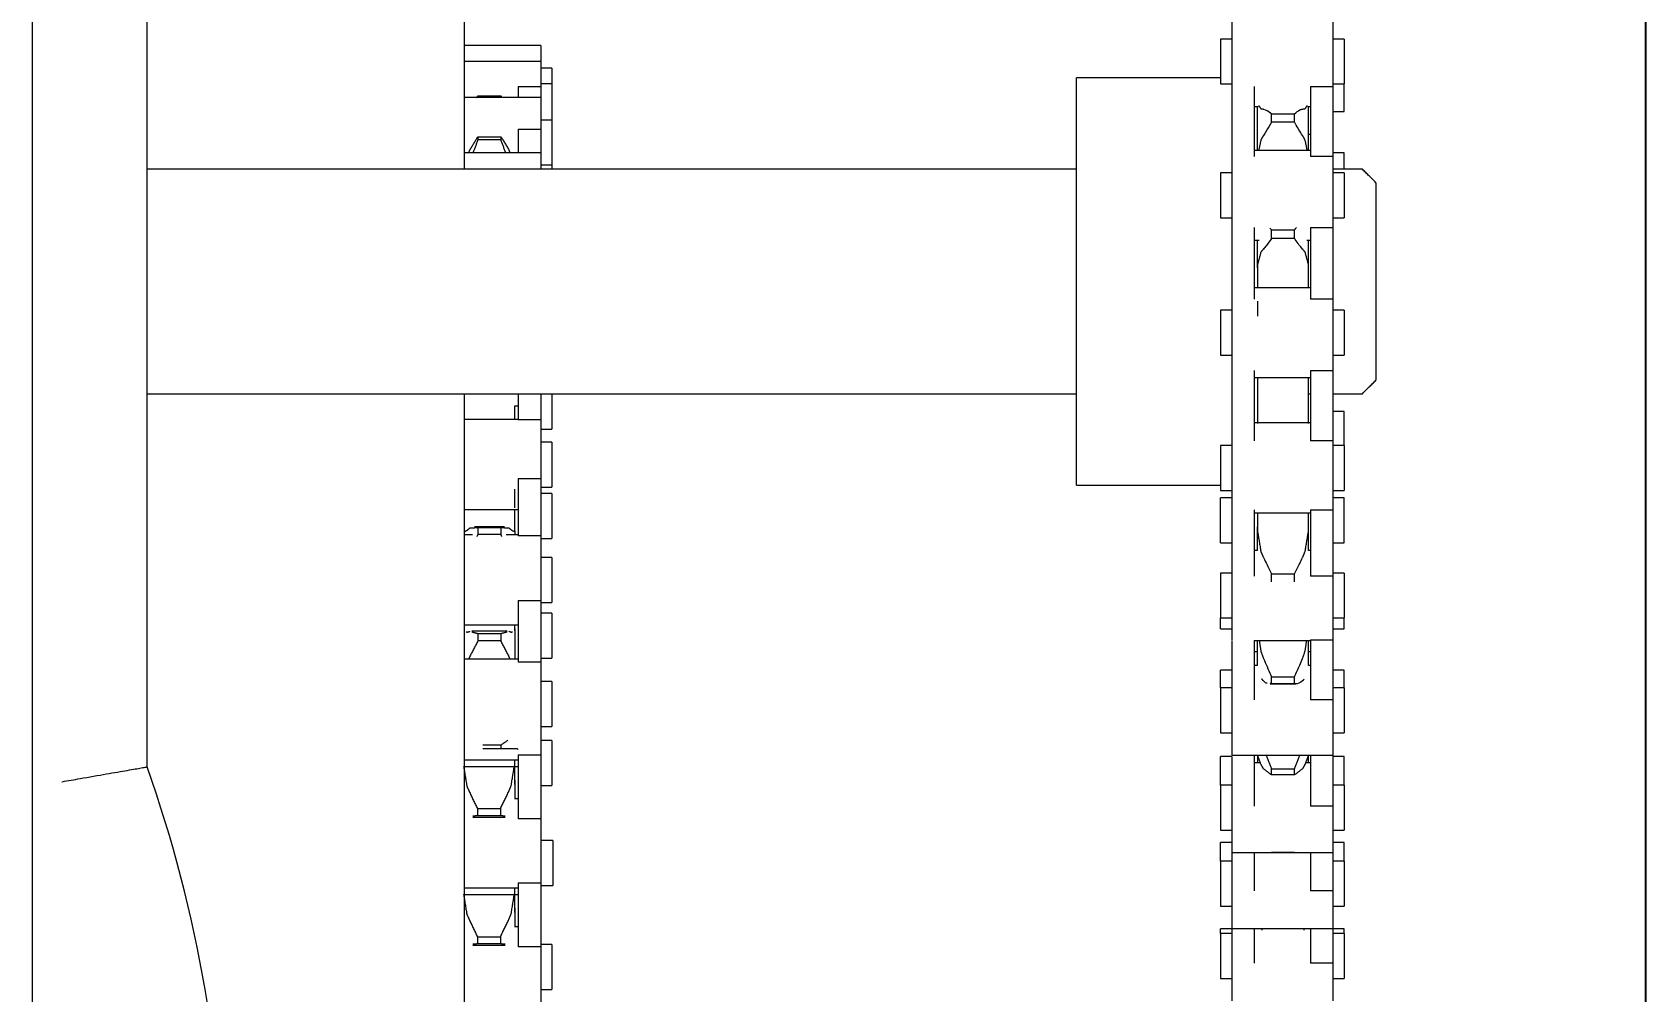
# Model space of a CAD drawing. Header units: inches. Extents: x 1.5 to 20.4, y 6.8 to 20.8.
# Drawn here: x 7.254 to 9.048, y 16.641 to 17.708 of the extents above; entities that cross this region are included whole.
import ezdxf

# ---------------------------------------------------------------- set-up
doc = ezdxf.new("R2010")
doc.units = ezdxf.units.IN
doc.header["$MEASUREMENT"] = 0
doc.header["$PDSIZE"] = -1
doc.layers.add('DIM', color=1, linetype='Continuous')
doc.styles.add('SLDTEXTSTYLE0', font='ARIAL.TTF', dxfattribs={"width": 0.7})
doc.dimstyles.new('SLDDIMSTYLE0', dxfattribs={"dimtxt": 0.15, "dimasz": 0.15, "dimexe": 0, "dimexo": 0.0625, "dimgap": 0.0375, "dimtad": 0, "dimtih": 1, "dimtoh": 1, "dimdec": 1, "dimlfac": 4, "dimrnd": 1e-09, "dimzin": 12, "dimdsep": 46, "dimtxsty": 'SLDTEXTSTYLE0', "dimsah": 1, "dimcen": 0.09, "dimadec": 0, "dimazin": 0, "dimtfac": 1, "dimtdec": 1, "dimtofl": 0, "dimtmove": 0, "dimatfit": 3, "dimfxl": 0, "dimtolj": 1, "dimtzin": 12, "dimarcsym": 0})

# ---------------------------------------------------------------- blocks, each defined once
blk = doc.blocks.new('*D12')
at = {"color": 0, "linetype": 'ByBlock', "lineweight": -2}
for p, q in [((7.5478, 18.7511), (7.5478, 19.9545)), ((7.6978, 19.9545), (7.8494, 19.9545)), ((8.8978, 19.9545), (8.7461, 19.9545)), ((9.0478, 15.6104), (9.0478, 19.9545))]:
    blk.add_line(p, q, dxfattribs=at)
at = {"color": 0, "linetype": 'ByBlock'}
for points in [[(7.5478, 19.9545), (7.6978, 19.9795), (7.6978, 19.9295)], [(9.0478, 19.9545), (8.8978, 19.9795), (8.8978, 19.9295)]]:
    blk.add_solid(points, dxfattribs=at)
at = {"layer": 'DEFPOINTS', "color": 0, "linetype": 'ByBlock'}
for p in [(7.5478, 18.6886), (9.0478, 15.5479)]:
    blk.add_point(p, dxfattribs=at)
at = {"color": 0, "linetype": 'ByBlock', "insert": (8.2978, 19.9545), "char_height": 0.15, "attachment_point": 5, "style": 'SLDTEXTSTYLE0'}
blk.add_mtext('6\\PSIDE ROOM', dxfattribs=at)

msp = doc.modelspace()

# ---------------------------------------------------------------- linework, layer by layer
at = {"color": 7, "linetype": 'Continuous', "lineweight": 15}
for p, q in [((7.734, 18.62606), (7.734, 17.555847)), ((7.381542, 16.89089), (7.381542, 18.421672)), ((7.253815, 18.390422), (7.253815, 16.474734)), ((8.587375, 17.723074), (8.587375, 17.685429)), ((8.699875, 17.723074), (8.699875, 17.647717)), ((7.819124, 17.693314), (7.819124, 17.67541)), ((8.574875, 17.700619), (8.574875, 17.680524)), ((8.712375, 17.700619), (8.712375, 17.680524)), ((7.819124, 17.675668), (7.819124, 17.647768)), ((8.574875, 17.680524), (8.574875, 17.650619)), ((8.587375, 17.685429), (8.587375, 17.647717)), ((8.712375, 17.680524), (8.712375, 17.650619)), ((7.831624, 17.668314), (7.831624, 17.66621)), ((7.831624, 17.66621), (7.831624, 17.650668)), ((8.414937, 17.274884), (8.414937, 17.657472)), ((7.749249, 17.637449), (7.749249, 17.635557)), ((7.749249, 17.637449), (7.774874, 17.637449)), ((7.774874, 17.637449), (7.774874, 17.635557)), ((7.794124, 17.647768), (7.794124, 17.635557)), ((7.794124, 17.647768), (7.819124, 17.647768)), ((7.819124, 17.647768), (7.819124, 17.635557)), ((7.819124, 17.635557), (7.819124, 17.600469)), ((7.831624, 17.650668), (7.831624, 17.646739)), ((7.831624, 17.646739), (7.831624, 17.610557)), ((8.587375, 17.647717), (8.587375, 17.570085)), ((8.612375, 17.647717), (8.612375, 17.570085)), ((8.674875, 17.647717), (8.699875, 17.647717)), ((8.674875, 17.647717), (8.674875, 17.570085)), ((8.699875, 17.647717), (8.699875, 17.570085)), ((8.712375, 17.624936), (8.712375, 17.650619)), ((8.616125, 17.576761), (8.616125, 17.625619)), ((8.631625, 17.608257), (8.631625, 17.617452)), ((8.631625, 17.617452), (8.65725, 17.617452)), ((8.65725, 17.608257), (8.65725, 17.617452)), ((8.67275, 17.576761), (8.67275, 17.625619)), ((8.712375, 17.61985), (8.712375, 17.624936)), ((7.794124, 17.600469), (7.794124, 17.573943)), ((7.794124, 17.600469), (7.819124, 17.600469)), ((7.819124, 17.600469), (7.819124, 17.573943)), ((7.831624, 17.610557), (7.831624, 17.604298)), ((7.831624, 17.604298), (7.831624, 17.560557)), ((8.65725, 17.608257), (8.631625, 17.608257)), ((7.749249, 17.591995), (7.749249, 17.588356)), ((7.749249, 17.591995), (7.774874, 17.591995)), ((7.774874, 17.588356), (7.749249, 17.588356)), ((7.774874, 17.591995), (7.774874, 17.588356)), ((7.819124, 17.573943), (7.819124, 17.555847)), ((8.587375, 17.570085), (8.587375, 17.526522)), ((8.699875, 17.570085), (8.674875, 17.570085)), ((8.699875, 17.570085), (8.699875, 17.491093)), ((8.712375, 17.555847), (8.712375, 17.573942)), ((7.831624, 17.560557), (7.831624, 17.555847)), ((8.574875, 17.551761), (8.574875, 17.526641)), ((8.712375, 17.551761), (8.712375, 17.526641)), ((8.74775, 17.540847), (8.74775, 17.527154)), ((8.74775, 17.527154), (8.74775, 17.516303)), ((8.574875, 17.526641), (8.574875, 17.501761)), ((8.587375, 17.526522), (8.587375, 17.491093)), ((8.712375, 17.526641), (8.712375, 17.501761)), ((8.74775, 17.516303), (8.74775, 17.482625)), ((8.587375, 17.491093), (8.587375, 17.411424)), ((8.612375, 17.491093), (8.612375, 17.411424)), ((8.674875, 17.491093), (8.674875, 17.411424)), ((8.674875, 17.491093), (8.699875, 17.491093)), ((8.699875, 17.491093), (8.699875, 17.411424)), ((8.616125, 17.445944), (8.616125, 17.476761)), ((8.631625, 17.478828), (8.631625, 17.488254)), ((8.631625, 17.488254), (8.65725, 17.488254)), ((8.65725, 17.478828), (8.631625, 17.478828)), ((8.65725, 17.478828), (8.65725, 17.488254)), ((8.67275, 17.445944), (8.67275, 17.476761)), ((8.74775, 17.482625), (8.74775, 17.321097)), ((8.616125, 17.445944), (8.616125, 17.423997)), ((8.67275, 17.423997), (8.67275, 17.445944)), ((8.587375, 17.411424), (8.587375, 17.363719)), ((8.616125, 17.409131), (8.616125, 17.392347)), ((8.699875, 17.411424), (8.674875, 17.411424)), ((8.699875, 17.411424), (8.699875, 17.332017)), ((8.574875, 17.398997), (8.574875, 17.368858)), ((8.712375, 17.398997), (8.712375, 17.368858)), ((8.574875, 17.368858), (8.574875, 17.348997)), ((8.712375, 17.368858), (8.712375, 17.348997)), ((8.587375, 17.363719), (8.587375, 17.332017)), ((8.587375, 17.332017), (8.587375, 17.25356)), ((8.612375, 17.332017), (8.612375, 17.25356)), ((8.674875, 17.332017), (8.699875, 17.332017)), ((8.674875, 17.332017), (8.674875, 17.25356)), ((8.699875, 17.332017), (8.699875, 17.25356)), ((8.616125, 17.323997), (8.616125, 17.27301)), ((8.67275, 17.27301), (8.67275, 17.323997)), ((7.734, 17.306097), (7.734, 15.873271)), ((7.794124, 17.306097), (7.794124, 17.277126)), ((7.819124, 17.306097), (7.819124, 17.277126)), ((7.831624, 17.306097), (7.831624, 17.26662)), ((7.790375, 17.277204), (7.790375, 17.292593)), ((7.819124, 17.277126), (7.794124, 17.277126)), ((7.819124, 17.277126), (7.819124, 17.211614)), ((8.712375, 17.248556), (8.712375, 17.286219)), ((8.414937, 17.204472), (8.414937, 17.274884)), ((7.831624, 17.252204), (7.831624, 17.232846)), ((8.574875, 17.248556), (8.574875, 17.213608)), ((8.587375, 17.25356), (8.587375, 17.203659)), ((8.699875, 17.25356), (8.674875, 17.25356)), ((8.699875, 17.25356), (8.699875, 17.176976)), ((8.712375, 17.248556), (8.712375, 17.213608)), ((7.831624, 17.232846), (7.831624, 17.202204)), ((7.794124, 17.211614), (7.794124, 17.147794)), ((7.794124, 17.211614), (7.819124, 17.211614)), ((7.819124, 17.211614), (7.819124, 17.147794)), ((8.574875, 17.213608), (8.574875, 17.198556)), ((8.712375, 17.213608), (8.712375, 17.198556)), ((7.790375, 17.17903), (7.790375, 17.199917)), ((7.831624, 17.194964), (7.831624, 17.144964)), ((8.574875, 17.145397), (8.574875, 17.190311)), ((8.587375, 17.203659), (8.587375, 17.176976)), ((8.712375, 17.145397), (8.712375, 17.190311)), ((7.790375, 17.15323), (7.790375, 17.177204)), ((8.587375, 17.176976), (8.587375, 17.102929)), ((8.612375, 17.176976), (8.612375, 17.102929)), ((8.616125, 17.173556), (8.616125, 17.157981)), ((8.67275, 17.157981), (8.67275, 17.173556)), ((8.674875, 17.176976), (8.699875, 17.176976)), ((8.674875, 17.176976), (8.674875, 17.102929)), ((8.699875, 17.176976), (8.699875, 17.102929)), ((7.749249, 17.157262), (7.749249, 17.149522)), ((7.749249, 17.157262), (7.774874, 17.157262)), ((7.774874, 17.157262), (7.774874, 17.149522)), ((7.790375, 17.15323), (7.790375, 17.148904)), ((8.616125, 17.131571), (8.616125, 17.157981)), ((8.67275, 17.131571), (8.67275, 17.157981)), ((7.774874, 17.149522), (7.749249, 17.149522)), ((7.819124, 17.147794), (7.794124, 17.147794)), ((7.819124, 17.147794), (7.819124, 17.076167)), ((8.574875, 17.140311), (8.574875, 17.145397)), ((8.712375, 17.140311), (8.712375, 17.145397)), ((7.831624, 17.123904), (7.831624, 17.100718)), ((7.831624, 17.100718), (7.831624, 17.073904)), ((8.574875, 17.106571), (8.574875, 17.067218)), ((8.587375, 17.102929), (8.587375, 17.052865)), ((8.631625, 17.096911), (8.631625, 17.1055)), ((8.631625, 17.1055), (8.65725, 17.1055)), ((8.65725, 17.096911), (8.65725, 17.1055)), ((8.699875, 17.102929), (8.674875, 17.102929)), ((8.699875, 17.102929), (8.699875, 17.03229)), ((8.712375, 17.106571), (8.712375, 17.067218)), ((7.794124, 17.076167), (7.819124, 17.076167)), ((7.794124, 17.076167), (7.794124, 17.007454)), ((7.819124, 17.076167), (7.819124, 17.007454)), ((7.831624, 17.061768), (7.831624, 17.011768)), ((8.574875, 17.067218), (8.574875, 17.056571)), ((8.712375, 17.067218), (8.712375, 17.056571)), ((7.790375, 17.04432), (7.790375, 17.048904)), ((7.790375, 17.04432), (7.790375, 17.010766)), ((8.574875, 17.049489), (8.574875, 17.056571)), ((8.574875, 17.044403), (8.574875, 17.049489)), ((8.587375, 17.052865), (8.587375, 17.03229)), ((8.712375, 17.049489), (8.712375, 17.056571)), ((8.712375, 17.044403), (8.712375, 17.049489)), ((7.749249, 17.039273), (7.749249, 17.031063)), ((7.749249, 17.039273), (7.774874, 17.039273)), ((7.774874, 17.031063), (7.749249, 17.031063)), ((7.774874, 17.039273), (7.774874, 17.031063)), ((8.587375, 17.031571), (8.587375, 16.965671)), ((8.612375, 17.031571), (8.612375, 16.965671)), ((8.616125, 17.00383), (8.616125, 17.031571)), ((8.67275, 17.00383), (8.67275, 17.031571)), ((8.674875, 17.03229), (8.699875, 17.03229)), ((8.674875, 17.03229), (8.674875, 16.965671)), ((8.699875, 17.03229), (8.699875, 16.965671)), ((7.819124, 17.007454), (7.794124, 17.007454)), ((7.819124, 17.007454), (7.819124, 16.931427)), ((8.574875, 16.97883), (8.574875, 16.998495)), ((8.631625, 16.983315), (8.631625, 16.99114)), ((8.631625, 16.99114), (8.65725, 16.99114)), ((8.65725, 16.983315), (8.65725, 16.99114)), ((8.712375, 16.97883), (8.712375, 16.998495)), ((7.831624, 16.985766), (7.831624, 16.958709)), ((8.574875, 16.97883), (8.574875, 16.935658)), ((8.65725, 16.983315), (8.631625, 16.983315)), ((8.712375, 16.97883), (8.712375, 16.935658)), ((7.831624, 16.958709), (7.831624, 16.935766)), ((8.587375, 16.965671), (8.587375, 16.917485)), ((8.699875, 16.965671), (8.674875, 16.965671)), ((8.699875, 16.965671), (8.699875, 16.90383)), ((8.574875, 16.935658), (8.574875, 16.92883)), ((8.712375, 16.935658), (8.712375, 16.92883)), ((7.819124, 16.931427), (7.819124, 16.912792)), ((7.831624, 16.920224), (7.831624, 16.912792)), ((7.831624, 16.920224), (7.831624, 16.893168)), ((8.587375, 16.917485), (8.587375, 16.90383)), ((7.75475, 16.915283), (7.774874, 16.915283)), ((7.774874, 16.915283), (7.774874, 16.91106)), ((7.794124, 16.904397), (7.819124, 16.904397)), ((7.794124, 16.904397), (7.794124, 16.833155)), ((7.819124, 16.912792), (7.819124, 16.628092)), ((7.819124, 16.904397), (7.819124, 16.833155)), ((8.574875, 16.870541), (8.574875, 16.902588)), ((8.587375, 16.902588), (8.587375, 16.847382)), ((8.612375, 16.90383), (8.612375, 16.847382)), ((8.616125, 16.90383), (8.616125, 16.895541)), ((8.67275, 16.895541), (8.67275, 16.903867)), ((8.674875, 16.903857), (8.674875, 16.847382)), ((8.699875, 16.903857), (8.699875, 16.847382)), ((8.712375, 16.870541), (8.712375, 16.902588)), ((7.790375, 16.876291), (7.790375, 16.898775)), ((7.831624, 16.893168), (7.831624, 16.870224)), ((8.631625, 16.88193), (8.631625, 16.888776)), ((8.631625, 16.888776), (8.65725, 16.888776)), ((8.65725, 16.88193), (8.631625, 16.88193)), ((8.65725, 16.88193), (8.65725, 16.888776)), ((7.790375, 16.876291), (7.790375, 16.855552)), ((8.574875, 16.870541), (8.574875, 16.82429)), ((8.712375, 16.870541), (8.712375, 16.82429)), ((8.587375, 16.847382), (8.587375, 16.803039)), ((8.699875, 16.847382), (8.674875, 16.847382)), ((8.699875, 16.847382), (8.699875, 16.795541)), ((7.748796, 16.844515), (7.748796, 16.842541)), ((7.748796, 16.844515), (7.774421, 16.844515)), ((7.748796, 16.844515), (7.748796, 16.836542)), ((7.748796, 16.844515), (7.774421, 16.844515)), ((7.774421, 16.836542), (7.748796, 16.836542)), ((7.774421, 16.844515), (7.774421, 16.842541)), ((7.774421, 16.844515), (7.774421, 16.836542)), ((7.819124, 16.833155), (7.794124, 16.833155)), ((8.574875, 16.82429), (8.574875, 16.820541)), ((8.712375, 16.82429), (8.712375, 16.820541)), ((7.832553, 16.809078), (7.832553, 16.77452)), ((8.574875, 16.786117), (8.574875, 16.80668)), ((8.587375, 16.803039), (8.587375, 16.795541)), ((8.587375, 16.795541), (8.587375, 16.752884)), ((8.612375, 16.795541), (8.612375, 16.752884)), ((8.65725, 16.795521), (8.631625, 16.795521)), ((8.674875, 16.795541), (8.674875, 16.752884)), ((8.699875, 16.795541), (8.699875, 16.752884)), ((8.712375, 16.786117), (8.712375, 16.80668)), ((7.832553, 16.77452), (7.832553, 16.759078)), ((8.574875, 16.786117), (8.574875, 16.737655)), ((8.712375, 16.786117), (8.712375, 16.737655)), ((7.790375, 16.733748), (7.790375, 16.756232)), ((7.794124, 16.761854), (7.819124, 16.761854)), ((7.794124, 16.761854), (7.794124, 16.690611)), ((7.819124, 16.761854), (7.819124, 16.690611)), ((8.574875, 16.737655), (8.574875, 16.736117)), ((8.587375, 16.752884), (8.587375, 16.714192)), ((8.699875, 16.752884), (8.674875, 16.752884)), ((8.699875, 16.752884), (8.699875, 16.711117)), ((8.712375, 16.737655), (8.712375, 16.736117)), ((7.790375, 16.733748), (7.790375, 16.713008)), ((7.748796, 16.701972), (7.748796, 16.699998)), ((7.748796, 16.701972), (7.774421, 16.701972)), ((7.748796, 16.701972), (7.748796, 16.693999)), ((7.748796, 16.701972), (7.774421, 16.701972)), ((7.774421, 16.701972), (7.774421, 16.699998)), ((7.774421, 16.701972), (7.774421, 16.693999)), ((7.819124, 16.714327), (7.819124, 16.707387)), ((8.574875, 16.705538), (8.574875, 16.710772)), ((8.574875, 16.705538), (8.574875, 16.655538)), ((8.587375, 16.714192), (8.587375, 16.711117)), ((8.587375, 16.711117), (8.587375, 16.67269)), ((8.612375, 16.711117), (8.612375, 16.67269)), ((8.674875, 16.711117), (8.674875, 16.67269)), ((8.699875, 16.711117), (8.699875, 16.67269)), ((8.712375, 16.705538), (8.712375, 16.710772)), ((8.712375, 16.705538), (8.712375, 16.655538)), ((7.774421, 16.693999), (7.748796, 16.693999)), ((7.819124, 16.690611), (7.794124, 16.690611)), ((7.831624, 16.693382), (7.831624, 16.658823)), ((8.587375, 16.67269), (8.587375, 16.630538)), ((8.699875, 16.67269), (8.674875, 16.67269)), ((8.699875, 16.67269), (8.699875, 16.630538)), ((7.831624, 16.658823), (7.831624, 16.643382))]:
    msp.add_line(p, q, dxfattribs=at)
msp.add_arc((5.964601, 16.390422), 1.502727, 340.546629, 19.453371, dxfattribs=at)
for points in [[(7.819124, 17.693314), (7.734, 17.693314)], [(8.587375, 17.700619), (8.574875, 17.700619)], [(8.712375, 17.700619), (8.699875, 17.700619)], [(7.819124, 17.675668), (7.734, 17.675668)], [(7.831624, 17.668314), (7.819124, 17.668314)], [(8.574875, 17.657472), (8.414937, 17.657472)], [(7.819124, 17.635557), (7.734, 17.635557)], [(7.748262, 17.635557), (7.749249, 17.637449)], [(7.774874, 17.637449), (7.775862, 17.635557)], [(7.831624, 17.650668), (7.819124, 17.650668)], [(8.574875, 17.650619), (8.587375, 17.650619)], [(8.699875, 17.650619), (8.712375, 17.650619)], [(8.612375, 17.625619), (8.616752, 17.625619)], [(8.617418, 17.626551), (8.619787, 17.623135)], [(8.619787, 17.623135), (8.62273, 17.622748)], [(8.666145, 17.622748), (8.669088, 17.623135)], [(8.669088, 17.623135), (8.671457, 17.626551)], [(8.672123, 17.625619), (8.674875, 17.625619)], [(8.699875, 17.61985), (8.712375, 17.61985)], [(7.831624, 17.610557), (7.819124, 17.610557)], [(7.740439, 17.577363), (7.749249, 17.591995)], [(7.749249, 17.588356), (7.743793, 17.573943)], [(7.774874, 17.591995), (7.783685, 17.577363)], [(7.780331, 17.573943), (7.774874, 17.588356)], [(8.619787, 17.588048), (8.617454, 17.576761)], [(8.62273, 17.593256), (8.619787, 17.588048)], [(8.669088, 17.588048), (8.666145, 17.593256)], [(8.671421, 17.576761), (8.669088, 17.588048)], [(8.67275, 17.59485), (8.674875, 17.59485)], [(7.819124, 17.573943), (7.734, 17.573943)], [(7.739224, 17.573943), (7.740439, 17.577363)], [(7.783685, 17.577363), (7.7849, 17.573943)], [(8.674875, 17.576761), (8.612375, 17.576761)], [(8.712375, 17.573942), (8.699875, 17.573942)], [(8.414937, 17.555847), (7.381542, 17.555847)], [(7.819124, 17.560557), (7.831624, 17.560557)], [(8.587375, 17.551761), (8.574875, 17.551761)], [(8.73275, 17.555847), (8.699875, 17.555847)], [(8.712375, 17.551761), (8.699875, 17.551761)], [(8.74775, 17.540847), (8.73275, 17.555847)], [(8.574875, 17.501761), (8.587375, 17.501761)], [(8.699875, 17.501761), (8.712375, 17.501761)], [(8.612375, 17.476761), (8.618099, 17.476761)], [(8.65725, 17.488254), (8.659276, 17.490791)], [(8.670776, 17.476761), (8.674875, 17.476761)], [(8.619787, 17.463456), (8.616223, 17.450232)], [(8.62273, 17.46702), (8.619787, 17.463456)], [(8.669088, 17.463456), (8.666145, 17.46702)], [(8.672652, 17.450232), (8.669088, 17.463456)], [(8.616223, 17.450232), (8.616125, 17.445944)], [(8.67275, 17.445944), (8.672652, 17.450232)], [(8.674875, 17.423997), (8.612375, 17.423997)], [(8.587375, 17.398997), (8.574875, 17.398997)], [(8.712375, 17.398997), (8.699875, 17.398997)], [(8.574875, 17.348997), (8.587375, 17.348997)], [(8.699875, 17.348997), (8.712375, 17.348997)], [(8.612375, 17.323997), (8.674875, 17.323997)], [(8.73275, 17.306097), (8.74775, 17.321097)], [(7.381542, 17.306097), (8.414937, 17.306097)], [(8.67275, 17.306097), (8.674875, 17.306097)], [(8.699875, 17.306097), (8.73275, 17.306097)], [(7.794124, 17.277204), (7.734, 17.277204)], [(7.790375, 17.292593), (7.794124, 17.292593)], [(8.712375, 17.286219), (8.699875, 17.286219)], [(7.819124, 17.26662), (7.831624, 17.26662)], [(8.674875, 17.273556), (8.612375, 17.273556)], [(7.831624, 17.252204), (7.819124, 17.252204)], [(8.587375, 17.248556), (8.574875, 17.248556)], [(8.712375, 17.248556), (8.699875, 17.248556)], [(8.414937, 17.204472), (8.574875, 17.204472)], [(7.819124, 17.202204), (7.831624, 17.202204)], [(7.831624, 17.194964), (7.819124, 17.194964)], [(8.574875, 17.198556), (8.587375, 17.198556)], [(8.587375, 17.190311), (8.574875, 17.190311)], [(8.699875, 17.198556), (8.712375, 17.198556)], [(8.712375, 17.190311), (8.699875, 17.190311)], [(7.734, 17.177204), (7.794124, 17.177204)], [(8.612375, 17.173556), (8.674875, 17.173556)], [(7.734788, 17.152845), (7.737401, 17.154297)], [(7.737401, 17.154297), (7.740439, 17.156684)], [(7.740439, 17.156684), (7.749249, 17.157262)], [(7.778701, 17.158101), (7.745423, 17.158101)], [(7.774874, 17.157262), (7.783685, 17.156684)], [(7.783685, 17.156684), (7.786723, 17.154297)], [(7.786723, 17.154297), (7.789336, 17.152845)], [(7.790295, 17.152312), (7.790375, 17.15323)], [(8.616125, 17.157981), (8.616223, 17.152191)], [(8.616223, 17.152191), (8.619787, 17.130762)], [(8.669088, 17.130762), (8.672652, 17.152191)], [(8.672652, 17.152191), (8.67275, 17.157981)], [(7.743265, 17.148904), (7.734, 17.148904)], [(7.749249, 17.149522), (7.748148, 17.147137)], [(7.775877, 17.147364), (7.774874, 17.149522)], [(7.794124, 17.148904), (7.780859, 17.148904)], [(7.819124, 17.144964), (7.831624, 17.144964)], [(8.574875, 17.140311), (8.587375, 17.140311)], [(8.699875, 17.140311), (8.712375, 17.140311)], [(7.831624, 17.123904), (7.819124, 17.123904)], [(8.616253, 17.131571), (8.612375, 17.131571)], [(8.619787, 17.130762), (8.62273, 17.123778)], [(8.666145, 17.123778), (8.669088, 17.130762)], [(8.674875, 17.131571), (8.672622, 17.131571)], [(8.587375, 17.106571), (8.574875, 17.106571)], [(8.712375, 17.106571), (8.699875, 17.106571)], [(7.819124, 17.073904), (7.831624, 17.073904)], [(7.831624, 17.061768), (7.819124, 17.061768)], [(7.734, 17.048904), (7.794124, 17.048904)], [(7.790295, 17.042645), (7.790375, 17.04432)], [(8.574875, 17.056571), (8.587375, 17.056571)], [(8.574875, 17.044403), (8.587375, 17.044403)], [(8.699875, 17.056571), (8.712375, 17.056571)], [(8.699875, 17.044403), (8.712375, 17.044403)], [(7.736384, 17.041326), (7.737401, 17.040801)], [(7.737401, 17.040801), (7.740439, 17.041739)], [(7.749249, 17.031063), (7.740439, 17.014025)], [(7.781751, 17.041955), (7.742373, 17.041955)], [(7.742373, 17.041197), (7.749249, 17.039273)], [(7.774874, 17.039273), (7.781751, 17.041197)], [(7.783685, 17.014025), (7.774874, 17.031063)], [(7.783685, 17.041739), (7.786723, 17.040801)], [(7.786723, 17.040801), (7.78774, 17.041326)], [(8.612375, 17.031571), (8.674875, 17.031571)], [(8.618071, 17.031571), (8.619787, 17.019875)], [(8.669088, 17.019875), (8.670804, 17.031571)], [(7.794124, 17.010766), (7.734, 17.010766)], [(7.740439, 17.014025), (7.73894, 17.010766)], [(7.785184, 17.010766), (7.783685, 17.014025)], [(7.819124, 17.011768), (7.831624, 17.011768)], [(8.612375, 17.019403), (8.616125, 17.019403)], [(8.619787, 17.019875), (8.62273, 17.011614)], [(8.666145, 17.011614), (8.669088, 17.019875)], [(8.67275, 17.019403), (8.674875, 17.019403)], [(8.587375, 16.998495), (8.574875, 16.998495)], [(8.616125, 17.00383), (8.612375, 17.00383)], [(8.62273, 16.986517), (8.620901, 16.988693)], [(8.668074, 16.988684), (8.666145, 16.986517)], [(8.674875, 17.00383), (8.67275, 17.00383)], [(8.712375, 16.998495), (8.699875, 16.998495)], [(7.831624, 16.985766), (7.819124, 16.985766)], [(8.587375, 16.97883), (8.574875, 16.97883)], [(8.631625, 16.983315), (8.630276, 16.983523)], [(8.630276, 16.983222), (8.658591, 16.983222)], [(8.712375, 16.97883), (8.699875, 16.97883)], [(7.819124, 16.935766), (7.831624, 16.935766)], [(7.774874, 16.915283), (7.782544, 16.920487)], [(7.831624, 16.920224), (7.819124, 16.920224)], [(8.574875, 16.92883), (8.587375, 16.92883)], [(8.699875, 16.92883), (8.712375, 16.92883)], [(7.79325, 16.91106), (7.75475, 16.91106)], [(7.79325, 16.910766), (7.794124, 16.910766)], [(8.587375, 16.902588), (8.574875, 16.902588)], [(8.587375, 16.90383), (8.699875, 16.90383)], [(8.619787, 16.894079), (8.616223, 16.903903)], [(8.625569, 16.90383), (8.631625, 16.888776)], [(8.65725, 16.888776), (8.663306, 16.90383)], [(8.672652, 16.903903), (8.669088, 16.894079)], [(8.712375, 16.902588), (8.699875, 16.902588)], [(7.381542, 16.89089), (7.380423, 16.890698)], [(7.733376, 16.891828), (7.736948, 16.869861)], [(7.733547, 16.891328), (7.793671, 16.891328)], [(7.734, 16.898775), (7.794124, 16.898775)], [(7.78627, 16.869861), (7.789842, 16.891828)], [(8.619256, 16.895541), (8.612375, 16.895541)], [(8.62273, 16.888929), (8.619787, 16.894079)], [(8.631625, 16.88193), (8.62273, 16.888929)], [(8.666145, 16.888929), (8.65725, 16.88193)], [(8.669088, 16.894079), (8.666145, 16.888929)], [(8.674875, 16.895541), (8.669619, 16.895541)], [(7.736948, 16.869861), (7.739985, 16.862634)], [(7.783232, 16.862634), (7.78627, 16.869861)], [(7.790295, 16.871501), (7.790375, 16.876291)], [(7.819124, 16.870224), (7.831624, 16.870224)], [(8.587375, 16.870541), (8.574875, 16.870541)], [(8.712375, 16.870541), (8.699875, 16.870541)], [(7.739985, 16.862634), (7.748796, 16.844515)], [(7.774421, 16.844515), (7.783232, 16.862634)], [(7.794124, 16.855552), (7.789838, 16.855552)], [(7.748796, 16.836542), (7.743568, 16.836055)], [(7.743568, 16.834985), (7.779649, 16.834985)], [(7.779649, 16.836055), (7.774421, 16.836542)], [(8.574875, 16.820541), (8.587375, 16.820541)], [(8.699875, 16.820541), (8.712375, 16.820541)], [(7.832553, 16.809078), (7.820053, 16.809078)], [(8.587375, 16.80668), (8.574875, 16.80668)], [(8.587375, 16.795541), (8.699875, 16.795541)], [(8.712375, 16.80668), (8.699875, 16.80668)], [(8.587375, 16.786117), (8.574875, 16.786117)], [(8.712375, 16.786117), (8.699875, 16.786117)], [(7.734, 16.756232), (7.794124, 16.756232)], [(7.820053, 16.759078), (7.832553, 16.759078)], [(7.733376, 16.749285), (7.736948, 16.727318)], [(7.733547, 16.748785), (7.793671, 16.748785)], [(7.78627, 16.727318), (7.789842, 16.749285)], [(7.736948, 16.727318), (7.739985, 16.720091)], [(7.739985, 16.720091), (7.748796, 16.701972)], [(7.774421, 16.701972), (7.783232, 16.720091)], [(7.783232, 16.720091), (7.78627, 16.727318)], [(7.790295, 16.728958), (7.790375, 16.733748)], [(8.574875, 16.736117), (8.587375, 16.736117)], [(8.699875, 16.736117), (8.712375, 16.736117)], [(7.794124, 16.713008), (7.789838, 16.713008)], [(8.587375, 16.710772), (8.574875, 16.710772)], [(8.587375, 16.705538), (8.574875, 16.705538)], [(8.587375, 16.711117), (8.699875, 16.711117)], [(8.620484, 16.711117), (8.620952, 16.709388)], [(8.667923, 16.709388), (8.668391, 16.711117)], [(8.712375, 16.710772), (8.699875, 16.710772)], [(8.712375, 16.705538), (8.699875, 16.705538)], [(7.748796, 16.693999), (7.743568, 16.693512)], [(7.743568, 16.692442), (7.779649, 16.692442)], [(7.779649, 16.693512), (7.774421, 16.693999)], [(7.831624, 16.693382), (7.819124, 16.693382)], [(8.574875, 16.655538), (8.587375, 16.655538)], [(8.699875, 16.655538), (8.712375, 16.655538)], [(7.819124, 16.643382), (7.831624, 16.643382)]]:
    msp.add_open_spline(points, degree=1, dxfattribs=at)
for points, knots in [([(8.62273, 17.622748), (8.625324, 17.621807), (8.628131, 17.620788), (8.631378, 17.617688), (8.631625, 17.617452)], [0, 0, 0, 0, 0.92382267, 1, 1, 1, 1]), ([(8.65725, 17.617452), (8.659233, 17.619149), (8.662469, 17.621919), (8.665119, 17.622517), (8.666145, 17.622748)], [0, 0, 0, 0, 0.61267864, 1, 1, 1, 1]), ([(8.631625, 17.608257), (8.629642, 17.604728), (8.626406, 17.598969), (8.623756, 17.594851), (8.62273, 17.593256)], [0, 0, 0, 0, 0.61268114, 1, 1, 1, 1]), ([(8.666145, 17.593256), (8.663551, 17.597383), (8.660743, 17.601852), (8.657497, 17.607803), (8.65725, 17.608257)], [0, 0, 0, 0, 0.923837054, 1, 1, 1, 1]), ([(8.631625, 17.478828), (8.629642, 17.475884), (8.626406, 17.47108), (8.623756, 17.468154), (8.62273, 17.46702)], [0, 0, 0, 0, 0.61267358, 1, 1, 1, 1]), ([(8.629713, 17.490367), (8.630092, 17.490035), (8.630687, 17.489513), (8.631375, 17.488591), (8.631625, 17.488254)], [0, 0, 0, 0, 0.63557136, 1, 1, 1, 1]), ([(8.666145, 17.46702), (8.663551, 17.470079), (8.660743, 17.47339), (8.657497, 17.478443), (8.65725, 17.478828)], [0, 0, 0, 0, 0.9238393, 1, 1, 1, 1]), ([(8.62273, 17.123778), (8.625324, 17.118522), (8.628132, 17.112833), (8.631378, 17.106019), (8.631625, 17.1055)], [0, 0, 0, 0, 0.9238431, 1, 1, 1, 1]), ([(8.65725, 17.1055), (8.659233, 17.109601), (8.662469, 17.116295), (8.665119, 17.121689), (8.666145, 17.123778)], [0, 0, 0, 0, 0.612658087, 1, 1, 1, 1]), ([(8.62273, 17.011614), (8.625324, 17.00557), (8.628132, 16.999028), (8.631378, 16.991698), (8.631625, 16.99114)], [0, 0, 0, 0, 0.92384468, 1, 1, 1, 1]), ([(8.65725, 16.99114), (8.659233, 16.995597), (8.662469, 17.002873), (8.665119, 17.009173), (8.666145, 17.011614)], [0, 0, 0, 0, 0.61265549, 1, 1, 1, 1]), ([(8.626872, 16.984049), (8.626543, 16.984083), (8.62499, 16.98424), (8.623726, 16.985514), (8.62273, 16.986517)], [0, 0, 0, 0, 0.212049, 1, 1, 1, 1]), ([(8.666145, 16.986517), (8.663551, 16.984787), (8.660743, 16.982915), (8.657497, 16.983287), (8.65725, 16.983315)], [0, 0, 0, 0, 0.923836918, 1, 1, 1, 1]), ([(7.286687, 16.874357), (7.286795, 16.874376), (7.293586, 16.87558), (7.310838, 16.878627), (7.336837, 16.883174), (7.360535, 16.88728), (7.376829, 16.890082), (7.379225, 16.890493), (7.380423, 16.890698)], [0, 0, 0, 0, 0.002242632, 0.141619645, 0.359136765, 0.573675537, 0.786810946, 1, 1, 1, 1])]:
    msp.add_open_spline(points, degree=3, knots=knots, dxfattribs=at)

# ---------------------------------------------------------------- dimensions: what is measured, and where the dimension line sits
at = {"layer": 'DIM'}
dim = msp.add_linear_dim(base=(7.54775, 19.954473), p1=(9.04775, 15.547935), p2=(7.54775, 18.68856), text='<>\\PSIDE ROOM', dimstyle='SLDDIMSTYLE0', override={"dimdec": 4, "dimlunit": 5, "dimfrac": 2}, dxfattribs=at)
dim.commit()
dim.dimension.update_dxf_attribs({"geometry": '*D12', "text_midpoint": (8.29775, 19.954473)})

doc.saveas('drawing.dxf')
